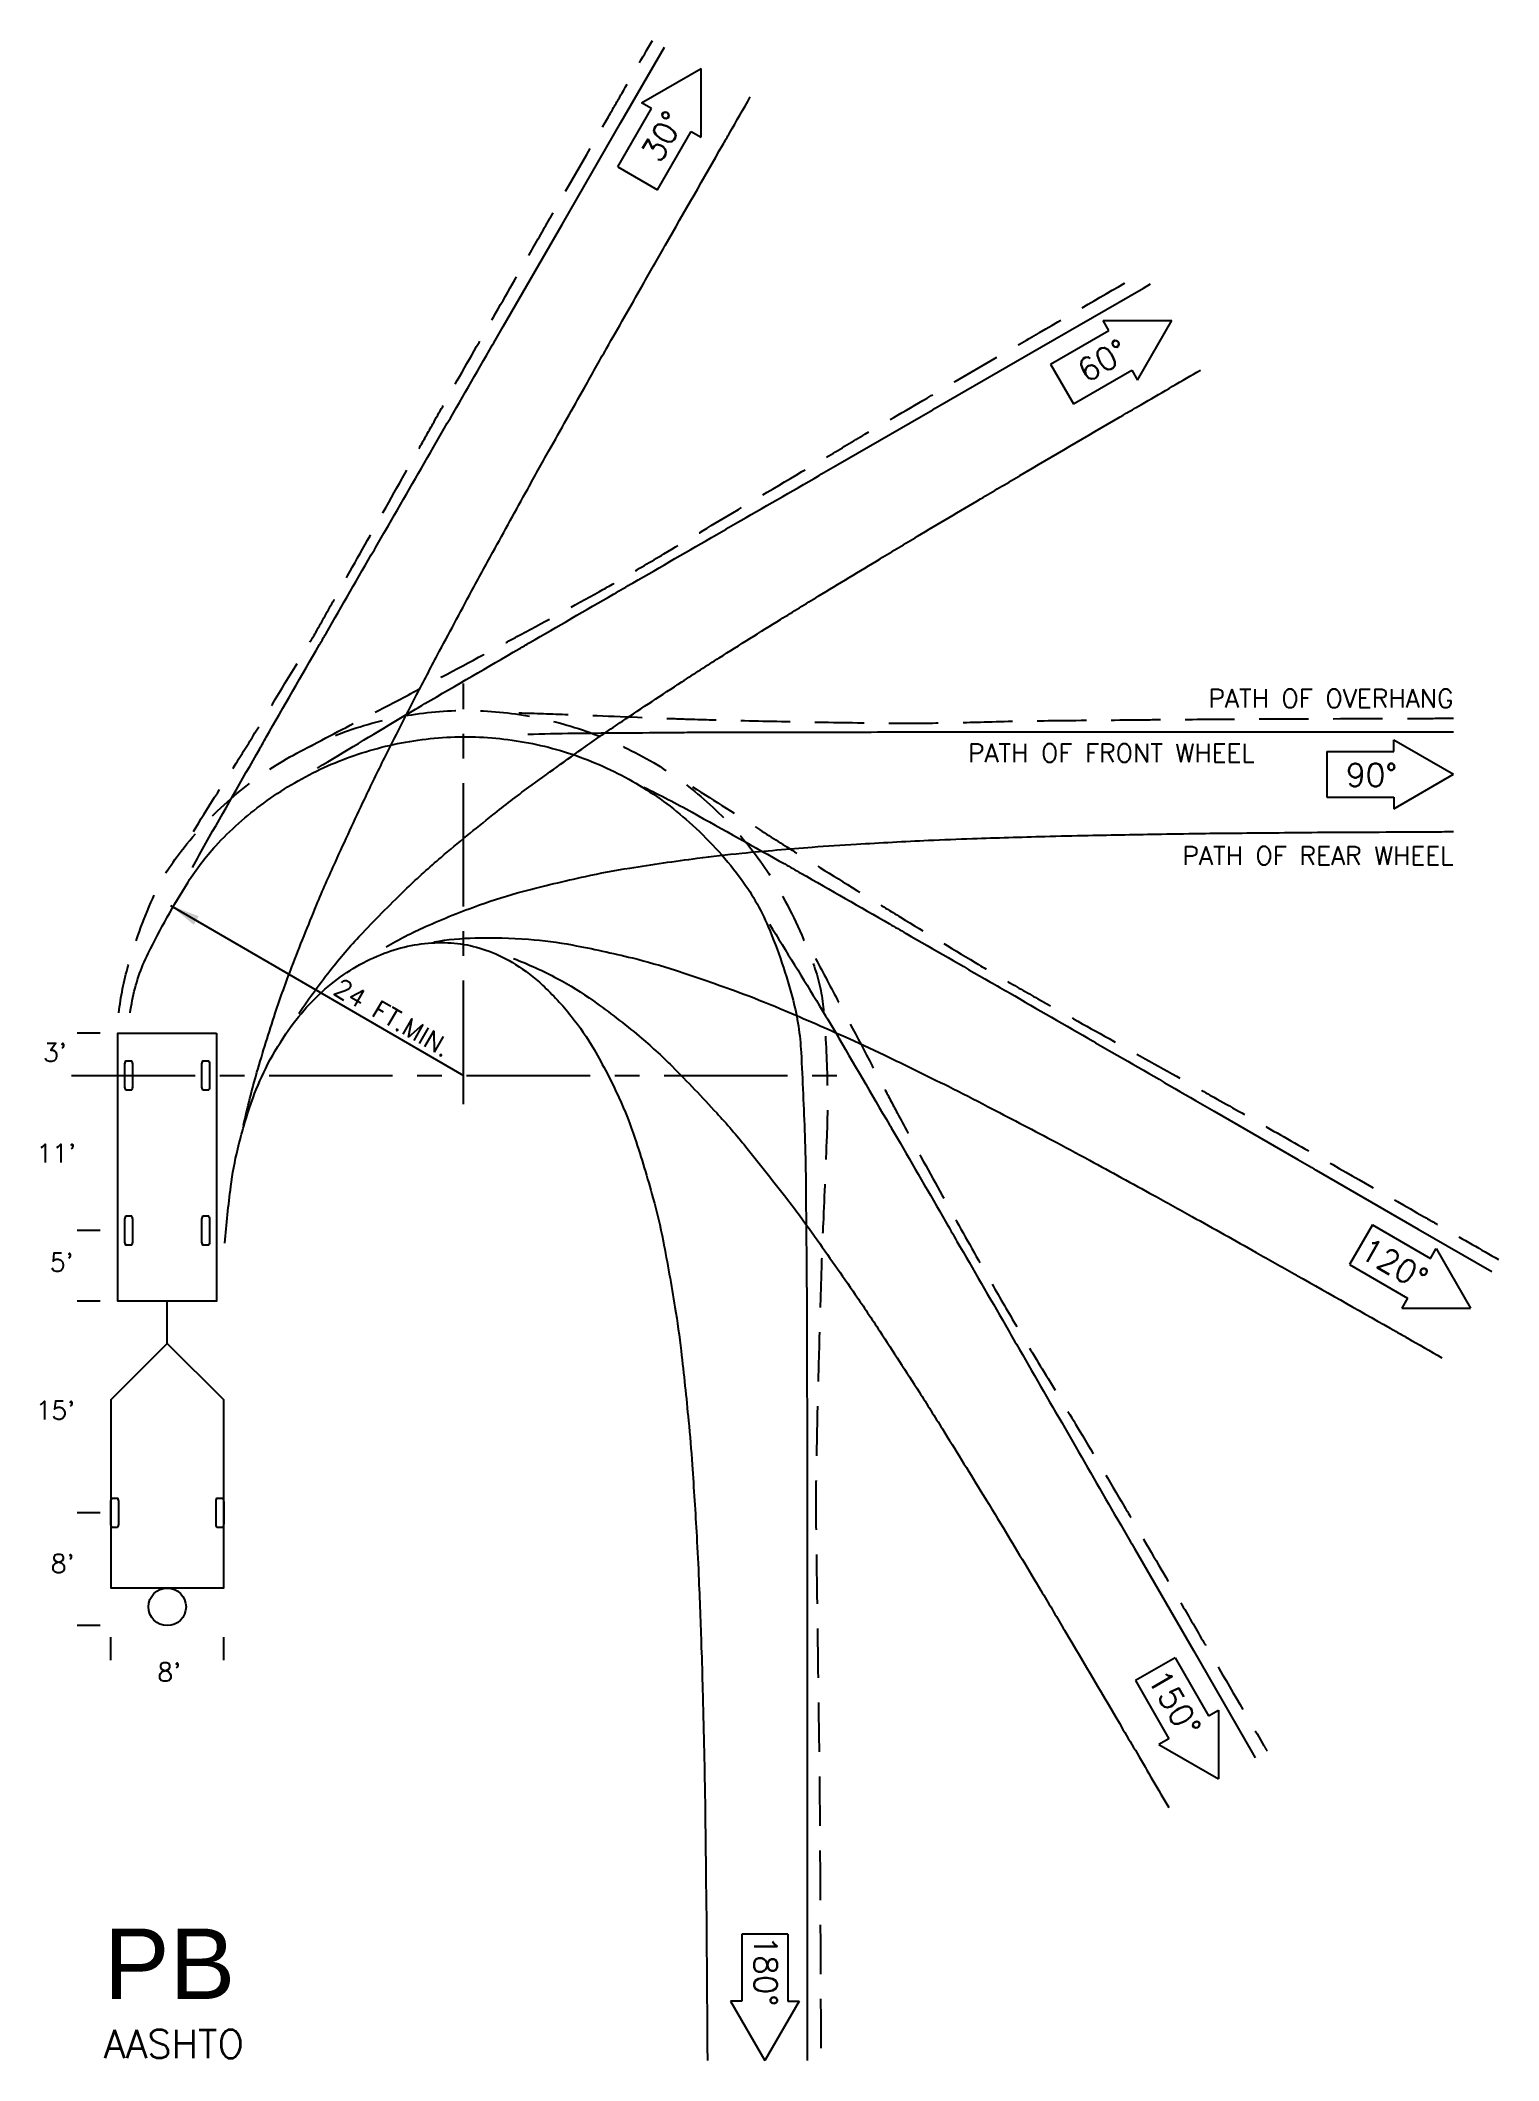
# Model space of a CAD drawing. Extents: x -30 to 73, y -70 to 73.
import ezdxf
from ezdxf.enums import TextEntityAlignment as Align

# ---------------------------------------------------------------- set-up
doc = ezdxf.new("R2010")
doc.units = 0
doc.header["$LTSCALE"] = 7
doc.header["$MEASUREMENT"] = 0
doc.linetypes.add('CENTER', pattern=[2, 1.25, -0.25, 0.25, -0.25])
doc.linetypes.add('DASHED', pattern=[0.75, 0.5, -0.25])
for name, color, linetype in [('DIMS', 1, 'CONTINUOUS'), ('OVERHANG', 2, 'DASHED'), ('TEXT', 4, 'CONTINUOUS'), ('VEHICLE', 7, 'CONTINUOUS'), ('WHEELS', 3, 'CONTINUOUS')]:
    doc.layers.add(name, color=color, linetype=linetype)
doc.styles.add('SANSSERIF', font='SAS_____.pfb', dxfattribs={"height": 2})
doc.styles.get("Standard").update_dxf_attribs({"font": 'ROMANS.shx', "height": 2})

msp = doc.modelspace()

# ---------------------------------------------------------------- linework, layer by layer
at = {"layer": 'DIMS', "linetype": 'CENTER'}
for p, q in [((0, -2.03), (0, 27.79)), ((-27.78, 0), (27.78, 0))]:
    msp.add_line(p, q, dxfattribs=at)
at = {"layer": 'DIMS'}
for p, q in [((-20.76, 12.04), (0, 0)), ((-25.76, 3), (-27.39, 3)), ((-25.76, -11), (-27.39, -11)), ((-25.76, -16), (-27.39, -16)), ((-25.76, -31), (-27.39, -31)), ((-25.76, -39), (-27.39, -39)), ((-25, -41.44), (-25, -39.81)), ((-17, -41.44), (-17, -39.81))]:
    msp.add_line(p, q, dxfattribs=at)
msp.add_solid([(-19.12, 10.68), (-18.77, 11.29), (-20.76, 12.04)], dxfattribs=at)
at = {"layer": 'OVERHANG', "flags": 128}
for points in [[(-19.15, 17.3, -0.00173), (-16.12, 22.13, 0.003668), (-14.7, 24.42, 0.001362), (-11.03, 30.47, 0.007348), (-10.37, 31.6, 0.000352), (-9.1, 33.85, 0.000157), (-6.27, 38.89, 0.000116), (-3.16, 44.43, -0.000365), (-2.17, 46.19, -0.00109), (-0.78, 48.66, -0.000559), (1.96, 53.47, -0.00017), (4.65, 58.17, -0.000312), (6.12, 60.74, -0.000105), (6.15, 60.78, -0.000001), (10.3, 68, -0.000244), (11.22, 69.61, -0.000104), (13.39, 73.37)], [(-10.91, 23.32, -0.002555), (-6.31, 25.72, 0.004007), (-3.38, 27.26, 0.000214), (2.55, 30.44, 0.000834), (4.07, 31.26, 0.002441), (9.65, 34.31, 0.007458), (11.45, 35.34, 0.000571), (14.2, 36.97, -0.00035), (18.68, 39.64, -0.000023), (25.21, 43.53, -0.00022), (25.9, 43.93, -0.001139), (28.46, 45.45, -0.000622), (33.16, 48.19, -0.000186), (37.69, 50.84, -0.000308), (40.43, 52.43, -0.000099), (40.84, 52.67, -0.000006), (47.71, 56.66, -0.000253), (47.75, 56.68, -0.000017), (48.22, 56.95)], [(-24.43, 4.44, -0.040264), (-23.76, 7.8, -0.034836), (-22.03, 12.55, -0.06181), (-20.01, 15.91, -0.04746), (-16.5, 19.61, -0.044673), (-12.8, 22.29, -0.045008), (-8.71, 24.25, -0.044708), (-4.23, 25.48, -0.045943), (0.27, 25.87, -0.044907), (4.81, 25.44, -0.044435), (9.24, 24.2, -0.043198), (13.46, 22.18, -0.045829), (17.03, 19.59, -0.043173), (20.2, 16.3, -0.044988), (22.64, 12.66, -0.038751), (24.85, 7.75, -0.066243), (25.52, 4.66, -0.01393), (25.78, -0.12, -0.015965), (25.75, -4.29, -0.001977), (25.49, -10.5, 0.00392), (25.37, -13.64, 0.000528), (25.19, -19.69, 0.001064), (25.11, -22.7, 0.002411), (24.98, -29.23, 0.006742), (24.98, -31.57, 0.000852), (25.03, -35.03, -0.000561), (25.1, -40.27, -0.000047), (25.21, -48.06, -0.000392), (25.22, -48.98, -0.001126), (25.25, -51.99, -0.000592), (25.28, -57.71, -0.000182), (25.28, -57.88, -0.000004), (25.32, -66.43, -0.000464), (25.32, -67.18, -0.000131), (25.32, -69.83)], [(3.92, 25.7, -0.0028), (7.42, 25.59, -0.000686), (13.96, 25.33, 0.002209), (15.99, 25.26, 0.002092), (19.26, 25.17, 0.001305), (24.51, 25.06, 0.002395), (29.98, 24.98, 0.004352), (33, 24.98, 0.004862), (36.9, 25.06, -0.004177), (41.45, 25.15, -0.000302), (47.7, 25.21, -0.000852), (49.92, 25.23, -0.000237), (55.51, 25.27, -0.000459), (58.39, 25.28, -0.000161), (58.52, 25.28, -0.000002), (66.87, 25.31, -0.00038), (67.6, 25.31, -0.000107), (70.18, 25.32)], [(16.24, 20.46, -0.002446), (20.99, 17.43, 0.004441), (23.62, 15.76, 0.0004), (28.87, 12.51, 0.001001), (30.98, 11.22, 0.002137), (36.26, 8.01, 0.005506), (38.34, 6.79, 0.00151), (40.71, 5.44, 0.000713), (45.76, 2.61, 0.000493), (50.87, -0.24, -0.00108), (53.2, -1.55, -0.000776), (56.69, -3.52, -0.000686), (60.62, -5.75, -0.00022), (60.71, -5.8, -0.000002), (68.04, -9.99, -0.000483), (69.62, -10.9, -0.000203), (73.37, -13.05)], [(24.96, 8.28, -0.000686), (26.59, 5.2, -0.000207), (29.77, -0.81, 0.000674), (30.74, -2.65, 0.003154), (32.26, -5.47, 0.001823), (34.95, -10.33, 0.002743), (37.45, -14.76, 0.003929), (39.24, -17.84, 0.003294), (41.44, -21.49, -0.003247), (43.67, -25.19, -0.000329), (46.83, -30.53, -0.000847), (48.05, -32.61, -0.00029), (50.83, -37.35, -0.00051), (52.4, -40.05, -0.000153), (52.84, -40.8, -0.000017), (56.74, -47.51, -0.000324), (56.75, -47.53, -0.000016), (56.96, -47.88)]]:
    msp.add_lwpolyline(points, format="xyb", dxfattribs=at)
at = {"layer": 'TEXT'}
for p, q in [((12.62, 68.94), (16.84, 71.38)), ((16.84, 66.5), (16.84, 71.38)), ((13.32, 68.54), (12.62, 68.94)), ((10.94, 64.42), (13.32, 68.54)), ((13.76, 62.79), (16.13, 66.91)), ((16.13, 66.91), (16.84, 66.5)), ((10.94, 64.42), (13.76, 62.79)), ((45.74, 52.81), (45.34, 53.51)), ((45.34, 53.51), (50.21, 53.51)), ((47.77, 49.29), (50.21, 53.51)), ((41.62, 50.43), (45.74, 52.81)), ((41.62, 50.43), (43.25, 47.61)), ((43.25, 47.61), (47.37, 49.99)), ((47.37, 49.99), (47.77, 49.29)), ((61.2, 22.97), (61.2, 19.72)), ((61.2, 22.97), (65.96, 22.97)), ((65.96, 22.97), (65.96, 23.78)), ((65.96, 23.78), (70.18, 21.35)), ((65.96, 18.91), (70.18, 21.35)), ((61.2, 19.72), (65.96, 19.72)), ((65.96, 19.72), (65.96, 18.91)), ((64.43, -10.59), (62.81, -13.41)), ((64.43, -10.59), (68.55, -12.97)), ((68.55, -12.97), (68.95, -12.27)), ((68.95, -12.27), (71.39, -16.49)), ((62.81, -13.41), (66.92, -15.79)), ((66.92, -15.79), (66.52, -16.49)), ((66.52, -16.49), (71.39, -16.49)), ((50.44, -41.28), (47.63, -42.9)), ((50.44, -41.28), (52.82, -45.4)), ((47.63, -42.9), (50, -47.02)), ((52.82, -45.4), (53.52, -44.99)), ((53.52, -44.99), (53.52, -49.86)), ((50, -47.02), (49.3, -47.43)), ((49.3, -47.43), (53.52, -49.86)), ((22.98, -60.86), (19.73, -60.86)), ((19.73, -60.86), (19.73, -65.61)), ((22.98, -60.86), (22.98, -65.61)), ((19.73, -65.61), (18.92, -65.61)), ((18.92, -65.61), (21.36, -69.83)), ((23.8, -65.61), (21.36, -69.83)), ((22.98, -65.61), (23.8, -65.61))]:
    msp.add_line(p, q, dxfattribs=at)
at = {"layer": 'VEHICLE'}
msp.add_line((-21, -19), (-21, -16), dxfattribs=at)
for points in [[(-17.5, 3), (-17.5, -16), (-24.5, -16), (-24.5, 3)], [(-21, -19), (-25, -23), (-25, -36.33), (-17, -36.33), (-17, -23)]]:
    msp.add_lwpolyline(points, close=True, dxfattribs=at)
for points in [[(-23.46, -0.75, -0.14), (-23.53, -1.03, -0.24), (-23.56, -1.04), (-23.9, -1.04, -0.24), (-23.93, -1.03, -0.14), (-24, -0.75), (-24, 0.75, -0.14), (-23.93, 1.03, -0.24), (-23.9, 1.04), (-23.56, 1.04, -0.24), (-23.53, 1.03, -0.14), (-23.46, 0.75)], [(-18, -0.75, -0.14), (-18.07, -1.03, -0.24), (-18.1, -1.04), (-18.44, -1.04, -0.24), (-18.48, -1.03, -0.14), (-18.54, -0.75), (-18.54, 0.75, -0.14), (-18.48, 1.03, -0.24), (-18.44, 1.04), (-18.1, 1.04, -0.24), (-18.07, 1.03, -0.14), (-18, 0.75)], [(-24, -10.25, -0.14), (-23.93, -9.97, -0.24), (-23.9, -9.96), (-23.56, -9.96, -0.24), (-23.53, -9.97, -0.14), (-23.46, -10.25), (-23.46, -11.75, -0.14), (-23.53, -12.03, -0.24), (-23.56, -12.04), (-23.9, -12.04, -0.24), (-23.93, -12.03, -0.14), (-24, -11.75)], [(-18.54, -10.25, -0.14), (-18.48, -9.97, -0.24), (-18.44, -9.96), (-18.1, -9.96, -0.24), (-18.07, -9.97, -0.14), (-18, -10.25), (-18, -11.75, -0.14), (-18.07, -12.03, -0.24), (-18.1, -12.04), (-18.44, -12.04, -0.24), (-18.48, -12.03, -0.14), (-18.54, -11.75)], [(-25, -30.25, -0.14), (-24.93, -29.97, -0.24), (-24.9, -29.96), (-24.56, -29.96, -0.24), (-24.53, -29.97, -0.14), (-24.46, -30.25), (-24.46, -31.75, -0.14), (-24.53, -32.03, -0.24), (-24.56, -32.04), (-24.9, -32.04, -0.24), (-24.93, -32.03, -0.14), (-25, -31.75)], [(-17.54, -30.25, -0.14), (-17.48, -29.97, -0.24), (-17.44, -29.96), (-17.1, -29.96, -0.24), (-17.07, -29.97, -0.14), (-17, -30.25), (-17, -31.75, -0.14), (-17.07, -32.03, -0.24), (-17.1, -32.04), (-17.44, -32.04, -0.24), (-17.48, -32.03, -0.14), (-17.54, -31.75)]]:
    msp.add_lwpolyline(points, format="xyb", close=True, dxfattribs=at)
msp.add_circle((-21, -37.67), 1.33, dxfattribs=at)
at = {"layer": 'WHEELS', "flags": 128}
for points in [[(-19.21, 14.73, -0.008737), (-18.26, 16.47, -0.000127), (-14.44, 23.16, -0.001039), (-13.98, 23.98, -0.000028), (-10.2, 30.54, -0.000232), (-9.74, 31.34, -0.000012), (-6.32, 37.27, -0.000052), (-5.54, 38.62, -0.000003), (-2.12, 44.54, -0.000012), (-1.36, 45.86, -0.000001), (2.06, 51.78, -0.000003), (2.82, 53.09), (6.99, 60.32), (11.15, 67.54), (14.24, 72.88)], [(-15.59, -3.52, -0.015641), (-14.64, 0.23, -0.00974), (-13.34, 4.42, -0.012268), (-12.16, 7.7, -0.00609), (-10.42, 12.07, -0.008574), (-9.08, 15.13, -0.00375), (-7.02, 19.57, -0.005635), (-5.6, 22.5, -0.002278), (-3.32, 26.97, -0.003571), (-1.84, 29.81, -0.001365), (0.57, 34.32, -0.002203), (2.08, 37.09, -0.000805), (4.55, 41.57, -0.001329), (6.06, 44.28, -0.000488), (8.59, 48.79, -0.000805), (10.13, 51.52, -0.000287), (12.71, 56.05, -0.000479), (14.25, 58.75, -0.000167), (14.3, 58.84, -0.000002), (18.39, 65.98, -0.000378), (18.86, 66.8, -0.000121), (20.33, 69.36)], [(-10.35, 21.79, -0.000974), (-4.55, 25.28, -0.00313), (-2.73, 26.36, -0.000083), (3.94, 30.24, -0.000727), (4.7, 30.69, -0.000039), (10.64, 34.12, -0.000166), (12.02, 34.92, -0.000008), (17.96, 38.35, -0.000037), (19.29, 39.12, -0.000002), (25.22, 42.54, -0.000008), (26.53, 43.3, 0), (32.45, 46.72, -0.000002), (33.76, 47.48), (40.98, 51.65), (48.2, 55.81), (48.71, 56.11)], [(-11.67, 4.4, -0.018567), (-9.31, 7.62, -0.022381), (-7.14, 10.12, -0.011591), (-4.01, 13.27, -0.015791), (-1.59, 15.46, -0.007067), (2.08, 18.47, -0.010422), (4.63, 20.43, -0.004255), (8.64, 23.31, -0.006604), (11.26, 25.12, -0.002542), (15.48, 27.9, -0.00408), (18.13, 29.61, -0.001506), (22.48, 32.33, -0.002472), (25.15, 33.97, -0.000883), (29.54, 36.63, -0.001474), (32.18, 38.22, -0.00053), (36.66, 40.88, -0.000883), (39.35, 42.46, -0.000309), (39.44, 42.52, -0.000004), (46.54, 46.68, -0.000696), (48.29, 47.7, -0.00031), (52.24, 50)], [(4.55, 24.19, -0.005956), (7.8, 24.26, -0.000162), (15.64, 24.32, -0.001446), (16.52, 24.33, -0.000081), (23.38, 24.34, -0.000335), (25.05, 24.34, -0.000017), (31.91, 24.35, -0.000075), (33.48, 24.35, -0.000004), (40.33, 24.35, -0.000017), (41.86, 24.35, -0.000001), (48.71, 24.35, -0.000004), (50.22, 24.35), (58.57, 24.35), (66.92, 24.35), (70.18, 24.35)], [(-23.64, 4.44, -0.007801), (-23.48, 5.32, -0.067126), (-22.36, 8.64, -0.025531), (-19.52, 13.71, -0.045904), (-17.56, 16.28, -0.048421), (-14.16, 19.31, -0.047193), (-10.16, 21.7, -0.048957), (-5.82, 23.26, -0.048131), (-1.19, 23.97, -0.04911), (3.44, 23.77, -0.048657), (7.99, 22.67, -0.049177), (12.22, 20.71, -0.049058), (16, 17.96, -0.049092), (19.55, 14.1, -0.062698), (21.6, 10.54, -0.03514), (23.36, 5.34, -0.051407), (23.93, 1.63, -0.003595), (24.19, -4.26, -0.006587), (24.26, -7.48, -0.000199), (24.33, -15.26, -0.001623), (24.34, -16.22, -0.000093), (24.35, -23.06, -0.000378), (24.35, -24.74, -0.000019), (24.36, -31.6, -0.000085), (24.36, -33.17, -0.000004), (24.36, -40.01, -0.000019), (24.36, -41.54, -0.000001), (24.36, -48.38, -0.000004), (24.36, -49.9), (24.36, -58.24), (24.36, -66.58), (24.36, -69.83)], [(12.78, 20.44, -0.013365), (16.2, 18.66, -0.000444), (22.77, 14.99, -0.00254), (23.92, 14.34, -0.000111), (30.19, 10.75, -0.000593), (31.37, 10.07, -0.000031), (37.32, 6.64, -0.000134), (38.7, 5.85, -0.000007), (44.64, 2.42, -0.00003), (45.97, 1.65, -0.000001), (51.9, -1.77, -0.000007), (53.22, -2.53, 0), (59.15, -5.96, -0.000001), (60.45, -6.71), (67.68, -10.89), (72.89, -13.89)], [(-5.49, 9.11, -0.030713), (-2.7, 10.55, -0.017185), (1.14, 12.09, -0.02222), (4.19, 13.04, -0.010376), (8.64, 14.11, -0.014849), (11.78, 14.7, -0.006186), (16.57, 15.4, -0.009457), (19.72, 15.76, -0.003672), (24.72, 16.19, -0.005853), (27.85, 16.4, -0.002167), (32.96, 16.67, -0.003547), (36.08, 16.79, -0.001265), (41.21, 16.95, -0.002112), (44.28, 17.02, -0.00076), (49.47, 17.11, -0.001266), (52.59, 17.16, -0.000443), (57.82, 17.21, -0.000747), (60.92, 17.24, -0.000257), (61.54, 17.24, -0.000021), (69.26, 17.28, -0.000566), (69.34, 17.28, -0.000059), (70.18, 17.29)], [(21.69, 10.73, -0.001347), (25.24, 4.94, -0.004184), (26.36, 3.06, -0.00014), (30.19, -3.49, -0.000994), (30.73, -4.41, -0.000054), (34.17, -10.35, -0.000228), (34.98, -11.76, -0.000012), (38.42, -17.7, -0.000051), (39.19, -19.05, -0.000003), (42.62, -24.98, -0.000011), (43.38, -26.3, -0.000001), (46.8, -32.23, -0.000003), (47.56, -33.54), (51.74, -40.77), (55.91, -48), (56.12, -48.36)], [(-16.92, -11.88, -0.010752), (-16.49, -7.87, -0.028467), (-16, -5.19, -0.02257), (-15.03, -1.9, -0.033678), (-14.02, 0.5, -0.030953), (-12.6, 2.94, -0.037307), (-11.12, 4.83, -0.03692), (-9.36, 6.5, -0.039944), (-7.58, 7.73, -0.039948), (-5.62, 8.66, -0.042594), (-3.72, 9.21, -0.043084), (-1.78, 9.42, -0.048024), (0.02, 9.29, -0.046894), (1.81, 8.81, -0.05254), (3.69, 7.87, -0.045591), (5.6, 6.4, -0.036852), (7.63, 4.21, -0.038064), (9.26, 1.83, -0.02264), (11.01, -1.56, -0.027818), (12.15, -4.45, -0.013255), (13.43, -8.67, -0.018569), (14.15, -11.73, -0.007735), (14.99, -16.43, -0.01176), (15.43, -19.53, -0.004535), (15.95, -24.48, -0.007234), (16.21, -27.59, -0.002657), (16.53, -32.67, -0.00436), (16.68, -35.77, -0.001546), (16.87, -40.89, -0.002586), (16.96, -43.95, -0.000926), (17.08, -49.14, -0.001546), (17.13, -52.25, -0.000538), (17.19, -57.48, -0.000909), (17.23, -60.58, -0.000311), (17.23, -61.32, -0.00003), (17.28, -68.91, -0.000682), (17.28, -69, -0.000071), (17.29, -69.83)], [(-2.1, 9.47, -0.037347), (0.83, 9.75, -0.02323), (4.61, 9.65, -0.02809), (7.71, 9.25, -0.013967), (11.97, 8.33, -0.019179), (15.02, 7.46, -0.008255), (19.49, 5.91, -0.012344), (22.43, 4.75, -0.004872), (26.97, 2.78, -0.007679), (29.81, 1.46, -0.002865), (34.37, -0.77, -0.004665), (37.15, -2.19, -0.001668), (41.68, -4.56, -0.002779), (44.38, -6.01, -0.001002), (48.92, -8.49, -0.001667), (51.64, -10, -0.000585), (56.19, -12.54, -0.000985), (58.89, -14.06, -0.00034), (59.08, -14.17, -0.000009), (66.12, -18.16, -0.000767), (66.89, -18.6, -0.00024), (69.36, -20.01)], [(3.55, 8.29, -0.029811), (6.64, 6.88, -0.033408), (9.21, 5.28, -0.018005), (12.46, 2.78, -0.023496), (14.78, 0.65, -0.010568), (17.95, -2.66, -0.015355), (20.01, -5.05, -0.006199), (23.03, -8.88, -0.009616), (24.89, -11.4, -0.003644), (27.77, -15.53, -0.005878), (29.51, -18.13, -0.002136), (32.3, -22.43, -0.003529), (33.95, -25.06, -0.001241), (36.66, -29.44, -0.002087), (38.25, -32.05, -0.000743), (40.93, -36.51, -0.001244), (42.52, -39.18, -0.000432), (42.6, -39.32, -0.000008), (46.75, -46.36, -0.000972), (47.75, -48.05, -0.000427), (49.99, -51.9)]]:
    msp.add_lwpolyline(points, format="xyb", dxfattribs=at)

# ---------------------------------------------------------------- texts
at = {"layer": 'TEXT'}
for s, height, rotation, p in [('30%%d', 1.625, 60, (13.93, 64.59)), ('60%%d', 1.625, 30, (44.15, 49.06)), ('24 FT.MIN.', 1.3, 330, (-9.32, 5.82)), ('120%%d', 1.625, 330, (63.39, -12.82)), ('150%%d', 1.625, 300, (48.44, -42.74)), ('180%%d', 1.625, 270, (20.6, -60.97))]:
    msp.add_text(s, height=height, rotation=rotation, dxfattribs=at).set_placement(p)
for s, p in [('PATH OF OVERHANG', (70.18, 26.08)), ('PATH OF FRONT WHEEL', (56.09, 22.21)), ('PATH OF REAR WHEEL', (70.18, 14.93)), ("3'", (-28.13, 0.98)), ("11'", (-27.48, -6.16)), ("5'", (-27.65, -13.9)), ("15'", (-27.54, -24.39)), ("8'", (-27.58, -35.25)), ("8'", (-20.03, -42.94))]:
    msp.add_text(s, height=1.3, dxfattribs=at).set_placement(p, align=Align.RIGHT)
for s, height, p in [('90%%d', 1.625, (62.56, 20.49)), ('AASHTO', 2, (-25.5, -69.65))]:
    msp.add_text(s, height=height, dxfattribs=at).set_placement(p)
at = {"layer": 'TEXT', "style": 'SANSSERIF'}
msp.add_text('PB', height=5, dxfattribs=at).set_placement((-25.5, -65.47))

doc.saveas('drawing.dxf')
